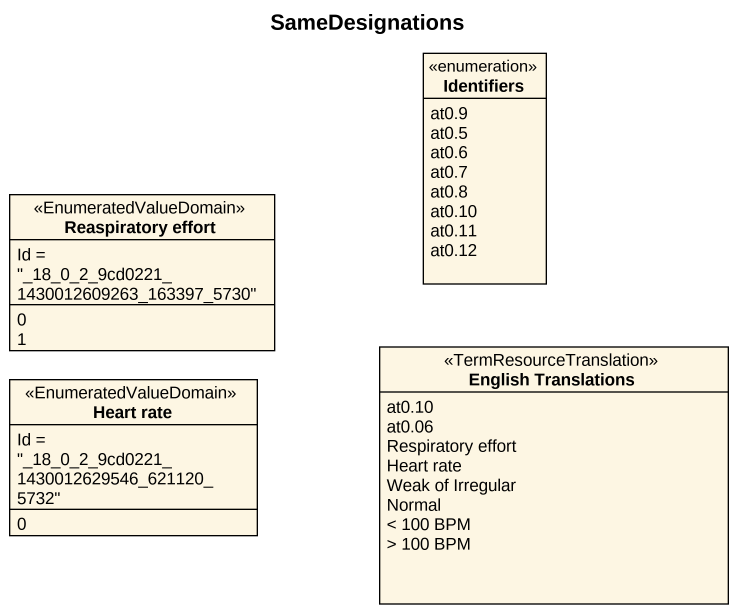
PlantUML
@startuml
title SameDesignations
hide circle
hide empty members
enum Identifiers {
  at0.9
  at0.5
  at0.6
  at0.7
  at0.8
  at0.10
  at0.11
  at0.12
}
enum "Reaspiratory effort" as Reaspiratory_effort <<EnumeratedValueDomain>> {
  Id = "_18_0_2_9cd0221_1430012609263_163397_5730"
  0
  1
}
enum "Heart rate" as Heart_rate <<EnumeratedValueDomain>> {
  Id = "_18_0_2_9cd0221_1430012629546_621120_5732"
  0
}
enum "English Translations" as English_Translations <<TermResourceTranslation>> {
  at0.10
  at0.06
  Respiratory effort
  Heart rate
  Weak of Irregular
  Normal
  < 100 BPM
  > 100 BPM
}
@enduml
